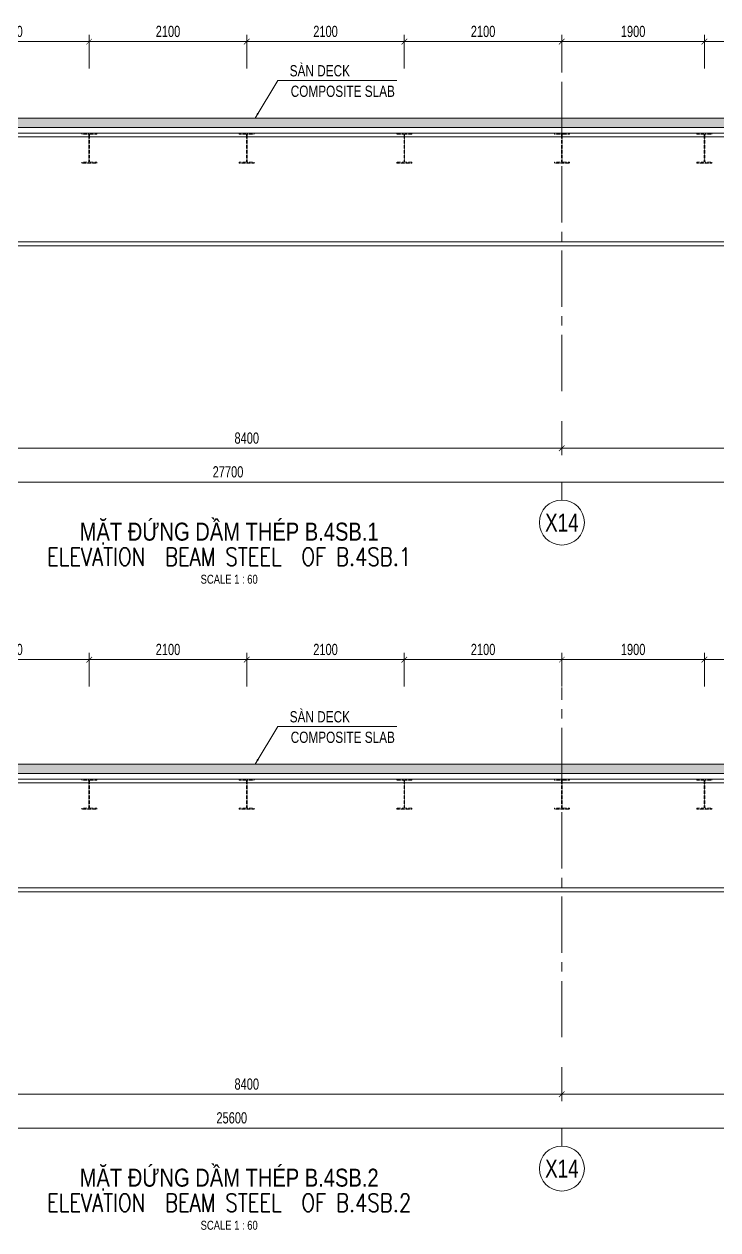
# Model space of a CAD drawing. Header units: millimetres. Extents: x 84463 to 294191, y -61495 to 44118.
# Drawn here: x 200668 to 209916, y -29232 to -13156 of the extents above; entities that cross this region are included whole.
import ezdxf
from ezdxf.enums import TextEntityAlignment as Align

# ---------------------------------------------------------------- set-up
doc = ezdxf.new("R2010")
doc.units = ezdxf.units.MM
doc.linetypes.add('CENTER2', pattern=[1.125, 0.75, -0.125, 0.125, -0.125])
doc.linetypes.add('HIDDEN2', pattern=[4.7625, 3.175, -1.5875])
for name, color, linetype, lineweight in [('NDC_S-BEAM-STEL', 30, 'HIDDEN2', 18), ('NDC_S-DIMS', 1, 'Continuous', 15), ('NDC_S-HTCH-MAT', 8, 'Continuous', 15), ('NDC_S-TEXT-VIE', 7, 'Continuous', 20), ('NDC_S_ANNO', 7, 'Continuous', 20), ('NDC_S_AXIS', 5, 'CENTER2', 13), ('NDC_S_CONTINUOUS', 3, 'Continuous', 20), ('NDC_S_DIM', 1, 'Continuous', 15), ('NDC_S_ENG TITLE', 3, 'Continuous', 20), ('NDC_S_SYMBOL', 1, 'Continuous', 15), ('NDC_S_TEXT SYMBOL', 7, 'Continuous', 20), ('NDC_S_VN TITLE', 6, 'Continuous', 35)]:
    doc.layers.add(name, color=color, linetype=linetype, lineweight=lineweight)
doc.styles.add('NDC_ANNO', font='', dxfattribs={"width": 0.8})
doc.styles.add('NDC_DIM', font='', dxfattribs={"width": 0.75})
doc.styles.add('NDC_EN TXT', font='romans.shx', dxfattribs={"width": 0.8})
doc.styles.add('NDC_VIE TXT', font='arial.ttf', dxfattribs={"width": 0.8})
doc.styles.get('NDC_ANNO').set_extended_font_data('Dotum')
doc.styles.get('NDC_DIM').set_extended_font_data('Dotum')
doc.dimstyles.new('NDC_dim_50', dxfattribs={"dimscale": 50, "dimtxt": 2.5, "dimasz": 1.5, "dimexe": 1.5, "dimexo": 2.5, "dimgap": 1, "dimtad": 1, "dimdec": 0, "dimrnd": 0.001, "dimzin": 0, "dimdsep": 46, "dimtxsty": 'NDC_DIM', "dimblk": 'DIMMARK', "dimcen": 0, "dimdle": 1.2, "dimclrd": 256, "dimclre": 256, "dimclrt": 3, "dimadec": 0, "dimazin": 0, "dimtfac": 1, "dimtdec": 0, "dimtix": 1, "dimtofl": 0, "dimtmove": 2, "dimatfit": 3, "dimfxl": 6, "dimfxlon": 1, "dimtolj": 1, "dimtzin": 0, "dimlwd": -1, "dimlwe": -1, "dimarcsym": 0})
doc.dimstyles.new('NDC_dim_60', dxfattribs={"dimscale": 60, "dimtxt": 2.5, "dimasz": 1.5, "dimexe": 1.5, "dimexo": 2.5, "dimgap": 1, "dimtad": 1, "dimdec": 0, "dimrnd": 0.001, "dimzin": 0, "dimdsep": 46, "dimtxsty": 'NDC_DIM', "dimblk": 'DIMMARK', "dimcen": 0, "dimdle": 1.2, "dimclrd": 256, "dimclre": 256, "dimclrt": 3, "dimadec": 0, "dimazin": 0, "dimtfac": 1, "dimtdec": 0, "dimtix": 1, "dimtofl": 0, "dimtmove": 2, "dimatfit": 3, "dimfxl": 6, "dimfxlon": 1, "dimtolj": 1, "dimtzin": 0, "dimlwd": -1, "dimlwe": -1, "dimarcsym": 0})

# ---------------------------------------------------------------- blocks, each defined once
blk = doc.blocks.new('DIMMARK')
at = {"layer": 'NDC_S_DIM', "color": 1}
blk.add_line((-1.5, 0), (1, 0), dxfattribs=at)
at = {"layer": 'NDC_S_DIM', "color": 2, "const_width": 0.1}
blk.add_lwpolyline([(-0.42, -0.42), (0.42, 0.42)], dxfattribs=at)
blk = doc.blocks.new('*D382')
at = {"layer": 'Defpoints', "color": 0, "transparency": 16777216}
for p in [(199436, -18050), (207836, -18050), (207836, -18811)]:
    blk.add_point(p, dxfattribs=at)
at = {"layer": 'NDC_S-DIMS', "transparency": 16777216}
for p, q in [((199436, -18451), (199436, -18901)), ((207836, -18451), (207836, -18901)), ((199526, -18811), (207746, -18811))]:
    blk.add_line(p, q, dxfattribs=at)
at = {"layer": 'NDC_S-DIMS', "transparency": 16777216, "xscale": 90, "yscale": 90, "zscale": 90, "rotation": 180}
blk.add_blockref('DIMMARK', (199436, -18811), dxfattribs=at)
at = {"layer": 'NDC_S-DIMS', "transparency": 16777216, "xscale": 90, "yscale": 90, "zscale": 90}
blk.add_blockref('DIMMARK', (207836, -18811), dxfattribs=at)
at = {"layer": 'NDC_S-DIMS', "color": 3, "transparency": 16777216, "insert": (203636, -18676), "char_height": 150, "attachment_point": 5, "style": 'NDC_DIM'}
blk.add_mtext('\\A1;8400', dxfattribs=at)
blk = doc.blocks.new('*D383')
at = {"layer": 'Defpoints', "color": 0, "transparency": 16777216}
for p in [(207836, -18050), (216236, -18050), (216236, -18811)]:
    blk.add_point(p, dxfattribs=at)
at = {"layer": 'NDC_S-DIMS', "transparency": 16777216}
for p, q in [((207836, -18451), (207836, -18901)), ((216236, -18451), (216236, -18901)), ((207926, -18811), (216146, -18811))]:
    blk.add_line(p, q, dxfattribs=at)
at = {"layer": 'NDC_S-DIMS', "transparency": 16777216, "xscale": 90, "yscale": 90, "zscale": 90, "rotation": 180}
blk.add_blockref('DIMMARK', (207836, -18811), dxfattribs=at)
at = {"layer": 'NDC_S-DIMS', "transparency": 16777216, "xscale": 90, "yscale": 90, "zscale": 90}
blk.add_blockref('DIMMARK', (216236, -18811), dxfattribs=at)
at = {"layer": 'NDC_S-DIMS', "color": 3, "transparency": 16777216, "insert": (212036, -18676), "char_height": 150, "attachment_point": 5, "style": 'NDC_DIM'}
blk.add_mtext('\\A1;8400', dxfattribs=at)
blk = doc.blocks.new('*D386')
at = {"layer": 'Defpoints', "color": 0, "transparency": 16777216}
for p in [(189536, -18050), (217236, -18050), (217236, -19261)]:
    blk.add_point(p, dxfattribs=at)
at = {"layer": 'NDC_S-DIMS', "transparency": 16777216}
for p, q in [((189536, -18901), (189536, -19351)), ((217236, -18901), (217236, -19351)), ((189626, -19261), (217146, -19261))]:
    blk.add_line(p, q, dxfattribs=at)
at = {"layer": 'NDC_S-DIMS', "transparency": 16777216, "xscale": 90, "yscale": 90, "zscale": 90, "rotation": 180}
blk.add_blockref('DIMMARK', (189536, -19261), dxfattribs=at)
at = {"layer": 'NDC_S-DIMS', "transparency": 16777216, "xscale": 90, "yscale": 90, "zscale": 90}
blk.add_blockref('DIMMARK', (217236, -19261), dxfattribs=at)
at = {"layer": 'NDC_S-DIMS', "color": 3, "transparency": 16777216, "insert": (203386, -19126), "char_height": 150, "attachment_point": 5, "style": 'NDC_DIM'}
blk.add_mtext('\\A1;27700', dxfattribs=at)
blk = doc.blocks.new('Drawing name_symbol')
at = {"layer": 'NDC_S_ENG TITLE', "style": 'NDC_EN TXT', "width": 0.8}
blk.add_attdef('SECTDET1', text='', height=5, dxfattribs=at).set_placement((0, 1.01), align=Align.CENTER)
at = {"layer": 'NDC_S_TEXT SYMBOL', "lineweight": 25, "style": 'NDC_ANNO', "width": 0.8}
blk.add_attdef('SSCALE', text='', height=2.5, dxfattribs=at).set_placement((0, -4), align=Align.CENTER)
at = {"layer": 'NDC_S_VN TITLE', "style": 'NDC_VIE TXT', "width": 0.8}
blk.add_attdef('SECTDET2', text='', height=5, dxfattribs=at).set_placement((0, 7.97), align=Align.CENTER)
blk = doc.blocks.new('*U14')
at = {"layer": 'NDC_S_SYMBOL'}
blk.add_line((0, 5), (0, 9), dxfattribs=at)
blk.add_circle((0, 0), 5, dxfattribs=at)
at = {"layer": 'NDC_S_TEXT SYMBOL', "color": 7, "style": 'NDC_ANNO', "width": 0.8}
blk.add_attdef('GRID', text='', height=4, dxfattribs=at).set_placement((0, 0), align=Align.MIDDLE)
blk = doc.blocks.new('*D372')
at = {"layer": 'Defpoints', "color": 0, "transparency": 16777216}
for p in [(201536, -13389), (199436, -13942), (201536, -13942)]:
    blk.add_point(p, dxfattribs=at)
at = {"layer": 'NDC_S-DIMS', "transparency": 16777216}
for p, q in [((199436, -13749), (199436, -13299)), ((201536, -13749), (201536, -13299)), ((199526, -13389), (201446, -13389))]:
    blk.add_line(p, q, dxfattribs=at)
at = {"layer": 'NDC_S-DIMS', "transparency": 16777216, "xscale": 90, "yscale": 90, "zscale": 90, "rotation": 180}
blk.add_blockref('DIMMARK', (199436, -13389), dxfattribs=at)
at = {"layer": 'NDC_S-DIMS', "transparency": 16777216, "xscale": 90, "yscale": 90, "zscale": 90}
blk.add_blockref('DIMMARK', (201536, -13389), dxfattribs=at)
at = {"layer": 'NDC_S-DIMS', "color": 3, "transparency": 16777216, "insert": (200486, -13254), "char_height": 150, "attachment_point": 5, "style": 'NDC_DIM'}
blk.add_mtext('\\A1;2100', dxfattribs=at)
blk = doc.blocks.new('*D373')
at = {"layer": 'Defpoints', "color": 0, "transparency": 16777216}
for p in [(203636, -13389), (201536, -13942), (203636, -13942)]:
    blk.add_point(p, dxfattribs=at)
at = {"layer": 'NDC_S-DIMS', "transparency": 16777216}
for p, q in [((201536, -13749), (201536, -13299)), ((203636, -13749), (203636, -13299)), ((201626, -13389), (203546, -13389))]:
    blk.add_line(p, q, dxfattribs=at)
at = {"layer": 'NDC_S-DIMS', "transparency": 16777216, "xscale": 90, "yscale": 90, "zscale": 90, "rotation": 180}
blk.add_blockref('DIMMARK', (201536, -13389), dxfattribs=at)
at = {"layer": 'NDC_S-DIMS', "transparency": 16777216, "xscale": 90, "yscale": 90, "zscale": 90}
blk.add_blockref('DIMMARK', (203636, -13389), dxfattribs=at)
at = {"layer": 'NDC_S-DIMS', "color": 3, "transparency": 16777216, "insert": (202586, -13254), "char_height": 150, "attachment_point": 5, "style": 'NDC_DIM'}
blk.add_mtext('\\A1;2100', dxfattribs=at)
blk = doc.blocks.new('*D374')
at = {"layer": 'Defpoints', "color": 0, "transparency": 16777216}
for p in [(205736, -13389), (203636, -13942), (205736, -13942)]:
    blk.add_point(p, dxfattribs=at)
at = {"layer": 'NDC_S-DIMS', "transparency": 16777216}
for p, q in [((203636, -13749), (203636, -13299)), ((205736, -13749), (205736, -13299)), ((203726, -13389), (205646, -13389))]:
    blk.add_line(p, q, dxfattribs=at)
at = {"layer": 'NDC_S-DIMS', "transparency": 16777216, "xscale": 90, "yscale": 90, "zscale": 90, "rotation": 180}
blk.add_blockref('DIMMARK', (203636, -13389), dxfattribs=at)
at = {"layer": 'NDC_S-DIMS', "transparency": 16777216, "xscale": 90, "yscale": 90, "zscale": 90}
blk.add_blockref('DIMMARK', (205736, -13389), dxfattribs=at)
at = {"layer": 'NDC_S-DIMS', "color": 3, "transparency": 16777216, "insert": (204686, -13254), "char_height": 150, "attachment_point": 5, "style": 'NDC_DIM'}
blk.add_mtext('\\A1;2100', dxfattribs=at)
blk = doc.blocks.new('*D375')
at = {"layer": 'Defpoints', "color": 0, "transparency": 16777216}
for p in [(207836, -13389), (205736, -13942), (207836, -13942)]:
    blk.add_point(p, dxfattribs=at)
at = {"layer": 'NDC_S-DIMS', "transparency": 16777216}
for p, q in [((205736, -13749), (205736, -13299)), ((207836, -13749), (207836, -13299)), ((205826, -13389), (207746, -13389))]:
    blk.add_line(p, q, dxfattribs=at)
at = {"layer": 'NDC_S-DIMS', "transparency": 16777216, "xscale": 90, "yscale": 90, "zscale": 90, "rotation": 180}
blk.add_blockref('DIMMARK', (205736, -13389), dxfattribs=at)
at = {"layer": 'NDC_S-DIMS', "transparency": 16777216, "xscale": 90, "yscale": 90, "zscale": 90}
blk.add_blockref('DIMMARK', (207836, -13389), dxfattribs=at)
at = {"layer": 'NDC_S-DIMS', "color": 3, "transparency": 16777216, "insert": (206786, -13254), "char_height": 150, "attachment_point": 5, "style": 'NDC_DIM'}
blk.add_mtext('\\A1;2100', dxfattribs=at)
blk = doc.blocks.new('*D357')
at = {"layer": 'Defpoints', "color": 0, "transparency": 16777216}
for p in [(209736, -13389), (207836, -13942), (209736, -13942)]:
    blk.add_point(p, dxfattribs=at)
at = {"layer": 'NDC_S-DIMS', "transparency": 16777216}
for p, q in [((207836, -13749), (207836, -13299)), ((209736, -13749), (209736, -13299)), ((207926, -13389), (209646, -13389))]:
    blk.add_line(p, q, dxfattribs=at)
at = {"layer": 'NDC_S-DIMS', "transparency": 16777216, "xscale": 90, "yscale": 90, "zscale": 90, "rotation": 180}
blk.add_blockref('DIMMARK', (207836, -13389), dxfattribs=at)
at = {"layer": 'NDC_S-DIMS', "transparency": 16777216, "xscale": 90, "yscale": 90, "zscale": 90}
blk.add_blockref('DIMMARK', (209736, -13389), dxfattribs=at)
at = {"layer": 'NDC_S-DIMS', "color": 3, "transparency": 16777216, "insert": (208786, -13254), "char_height": 150, "attachment_point": 5, "style": 'NDC_DIM'}
blk.add_mtext('\\A1;1900', dxfattribs=at)
blk = doc.blocks.new('*D358')
at = {"layer": 'Defpoints', "color": 0, "transparency": 16777216}
for p in [(211636, -13389), (209736, -13942), (211636, -13942)]:
    blk.add_point(p, dxfattribs=at)
at = {"layer": 'NDC_S-DIMS', "transparency": 16777216}
for p, q in [((209736, -13749), (209736, -13299)), ((211636, -13749), (211636, -13299)), ((209826, -13389), (211546, -13389))]:
    blk.add_line(p, q, dxfattribs=at)
at = {"layer": 'NDC_S-DIMS', "transparency": 16777216, "xscale": 90, "yscale": 90, "zscale": 90, "rotation": 180}
blk.add_blockref('DIMMARK', (209736, -13389), dxfattribs=at)
at = {"layer": 'NDC_S-DIMS', "transparency": 16777216, "xscale": 90, "yscale": 90, "zscale": 90}
blk.add_blockref('DIMMARK', (211636, -13389), dxfattribs=at)
at = {"layer": 'NDC_S-DIMS', "color": 3, "transparency": 16777216, "insert": (210686, -13254), "char_height": 150, "attachment_point": 5, "style": 'NDC_DIM'}
blk.add_mtext('\\A1;1900', dxfattribs=at)
blk = doc.blocks.new('*D396')
at = {"layer": 'Defpoints', "color": 0, "transparency": 16777216}
for p in [(199436, -26664), (207836, -26664), (207836, -27424)]:
    blk.add_point(p, dxfattribs=at)
at = {"layer": 'NDC_S-DIMS', "transparency": 16777216}
for p, q in [((199436, -27064), (199436, -27514)), ((207836, -27064), (207836, -27514)), ((199526, -27424), (207746, -27424))]:
    blk.add_line(p, q, dxfattribs=at)
at = {"layer": 'NDC_S-DIMS', "transparency": 16777216, "xscale": 90, "yscale": 90, "zscale": 90, "rotation": 180}
blk.add_blockref('DIMMARK', (199436, -27424), dxfattribs=at)
at = {"layer": 'NDC_S-DIMS', "transparency": 16777216, "xscale": 90, "yscale": 90, "zscale": 90}
blk.add_blockref('DIMMARK', (207836, -27424), dxfattribs=at)
at = {"layer": 'NDC_S-DIMS', "color": 3, "transparency": 16777216, "insert": (203636, -27289), "char_height": 150, "attachment_point": 5, "style": 'NDC_DIM'}
blk.add_mtext('\\A1;8400', dxfattribs=at)
blk = doc.blocks.new('*D397')
at = {"layer": 'Defpoints', "color": 0, "transparency": 16777216}
for p in [(215236, -26364), (207836, -26664), (215236, -27424)]:
    blk.add_point(p, dxfattribs=at)
at = {"layer": 'NDC_S-DIMS', "transparency": 16777216}
for p, q in [((207836, -27064), (207836, -27514)), ((215236, -27064), (215236, -27514)), ((207926, -27424), (215146, -27424))]:
    blk.add_line(p, q, dxfattribs=at)
at = {"layer": 'NDC_S-DIMS', "transparency": 16777216, "xscale": 90, "yscale": 90, "zscale": 90, "rotation": 180}
blk.add_blockref('DIMMARK', (207836, -27424), dxfattribs=at)
at = {"layer": 'NDC_S-DIMS', "transparency": 16777216, "xscale": 90, "yscale": 90, "zscale": 90}
blk.add_blockref('DIMMARK', (215236, -27424), dxfattribs=at)
at = {"layer": 'NDC_S-DIMS', "color": 3, "transparency": 16777216, "insert": (211536, -27289), "char_height": 150, "attachment_point": 5, "style": 'NDC_DIM'}
blk.add_mtext('\\A1;7400', dxfattribs=at)
blk = doc.blocks.new('*D399')
at = {"layer": 'Defpoints', "color": 0, "transparency": 16777216}
for p in [(190636, -26664), (216236, -26664), (216236, -27874)]:
    blk.add_point(p, dxfattribs=at)
at = {"layer": 'NDC_S-DIMS', "transparency": 16777216}
for p, q in [((190636, -27514), (190636, -27964)), ((216236, -27514), (216236, -27964)), ((190726, -27874), (216146, -27874))]:
    blk.add_line(p, q, dxfattribs=at)
at = {"layer": 'NDC_S-DIMS', "transparency": 16777216, "xscale": 90, "yscale": 90, "zscale": 90, "rotation": 180}
blk.add_blockref('DIMMARK', (190636, -27874), dxfattribs=at)
at = {"layer": 'NDC_S-DIMS', "transparency": 16777216, "xscale": 90, "yscale": 90, "zscale": 90}
blk.add_blockref('DIMMARK', (216236, -27874), dxfattribs=at)
at = {"layer": 'NDC_S-DIMS', "color": 3, "transparency": 16777216, "insert": (203436, -27739), "char_height": 150, "attachment_point": 5, "style": 'NDC_DIM'}
blk.add_mtext('\\A1;25600', dxfattribs=at)
blk = doc.blocks.new('*D408')
at = {"layer": 'Defpoints', "color": 0, "transparency": 16777216}
for p in [(201536, -21629), (199436, -22181), (201536, -22181)]:
    blk.add_point(p, dxfattribs=at)
at = {"layer": 'NDC_S-DIMS', "transparency": 16777216}
for p, q in [((199436, -21989), (199436, -21539)), ((201536, -21989), (201536, -21539)), ((199526, -21629), (201446, -21629))]:
    blk.add_line(p, q, dxfattribs=at)
at = {"layer": 'NDC_S-DIMS', "transparency": 16777216, "xscale": 90, "yscale": 90, "zscale": 90, "rotation": 180}
blk.add_blockref('DIMMARK', (199436, -21629), dxfattribs=at)
at = {"layer": 'NDC_S-DIMS', "transparency": 16777216, "xscale": 90, "yscale": 90, "zscale": 90}
blk.add_blockref('DIMMARK', (201536, -21629), dxfattribs=at)
at = {"layer": 'NDC_S-DIMS', "color": 3, "transparency": 16777216, "insert": (200486, -21494), "char_height": 150, "attachment_point": 5, "style": 'NDC_DIM'}
blk.add_mtext('\\A1;2100', dxfattribs=at)
blk = doc.blocks.new('*D409')
at = {"layer": 'Defpoints', "color": 0, "transparency": 16777216}
for p in [(203636, -21629), (201536, -22181), (203636, -22181)]:
    blk.add_point(p, dxfattribs=at)
at = {"layer": 'NDC_S-DIMS', "transparency": 16777216}
for p, q in [((201536, -21989), (201536, -21539)), ((203636, -21989), (203636, -21539)), ((201626, -21629), (203546, -21629))]:
    blk.add_line(p, q, dxfattribs=at)
at = {"layer": 'NDC_S-DIMS', "transparency": 16777216, "xscale": 90, "yscale": 90, "zscale": 90, "rotation": 180}
blk.add_blockref('DIMMARK', (201536, -21629), dxfattribs=at)
at = {"layer": 'NDC_S-DIMS', "transparency": 16777216, "xscale": 90, "yscale": 90, "zscale": 90}
blk.add_blockref('DIMMARK', (203636, -21629), dxfattribs=at)
at = {"layer": 'NDC_S-DIMS', "color": 3, "transparency": 16777216, "insert": (202586, -21494), "char_height": 150, "attachment_point": 5, "style": 'NDC_DIM'}
blk.add_mtext('\\A1;2100', dxfattribs=at)
blk = doc.blocks.new('*D410')
at = {"layer": 'Defpoints', "color": 0, "transparency": 16777216}
for p in [(205736, -21629), (203636, -22181), (205736, -22181)]:
    blk.add_point(p, dxfattribs=at)
at = {"layer": 'NDC_S-DIMS', "transparency": 16777216}
for p, q in [((203636, -21989), (203636, -21539)), ((205736, -21989), (205736, -21539)), ((203726, -21629), (205646, -21629))]:
    blk.add_line(p, q, dxfattribs=at)
at = {"layer": 'NDC_S-DIMS', "transparency": 16777216, "xscale": 90, "yscale": 90, "zscale": 90, "rotation": 180}
blk.add_blockref('DIMMARK', (203636, -21629), dxfattribs=at)
at = {"layer": 'NDC_S-DIMS', "transparency": 16777216, "xscale": 90, "yscale": 90, "zscale": 90}
blk.add_blockref('DIMMARK', (205736, -21629), dxfattribs=at)
at = {"layer": 'NDC_S-DIMS', "color": 3, "transparency": 16777216, "insert": (204686, -21494), "char_height": 150, "attachment_point": 5, "style": 'NDC_DIM'}
blk.add_mtext('\\A1;2100', dxfattribs=at)
blk = doc.blocks.new('*D411')
at = {"layer": 'Defpoints', "color": 0, "transparency": 16777216}
for p in [(207836, -21629), (205736, -22181), (207836, -22181)]:
    blk.add_point(p, dxfattribs=at)
at = {"layer": 'NDC_S-DIMS', "transparency": 16777216}
for p, q in [((205736, -21989), (205736, -21539)), ((207836, -21989), (207836, -21539)), ((205826, -21629), (207746, -21629))]:
    blk.add_line(p, q, dxfattribs=at)
at = {"layer": 'NDC_S-DIMS', "transparency": 16777216, "xscale": 90, "yscale": 90, "zscale": 90, "rotation": 180}
blk.add_blockref('DIMMARK', (205736, -21629), dxfattribs=at)
at = {"layer": 'NDC_S-DIMS', "transparency": 16777216, "xscale": 90, "yscale": 90, "zscale": 90}
blk.add_blockref('DIMMARK', (207836, -21629), dxfattribs=at)
at = {"layer": 'NDC_S-DIMS', "color": 3, "transparency": 16777216, "insert": (206786, -21494), "char_height": 150, "attachment_point": 5, "style": 'NDC_DIM'}
blk.add_mtext('\\A1;2100', dxfattribs=at)
blk = doc.blocks.new('*D412')
at = {"layer": 'Defpoints', "color": 0, "transparency": 16777216}
for p in [(209736, -21629), (207836, -22181), (209736, -22181)]:
    blk.add_point(p, dxfattribs=at)
at = {"layer": 'NDC_S-DIMS', "transparency": 16777216}
for p, q in [((207836, -21989), (207836, -21539)), ((209736, -21989), (209736, -21539)), ((207926, -21629), (209646, -21629))]:
    blk.add_line(p, q, dxfattribs=at)
at = {"layer": 'NDC_S-DIMS', "transparency": 16777216, "xscale": 90, "yscale": 90, "zscale": 90, "rotation": 180}
blk.add_blockref('DIMMARK', (207836, -21629), dxfattribs=at)
at = {"layer": 'NDC_S-DIMS', "transparency": 16777216, "xscale": 90, "yscale": 90, "zscale": 90}
blk.add_blockref('DIMMARK', (209736, -21629), dxfattribs=at)
at = {"layer": 'NDC_S-DIMS', "color": 3, "transparency": 16777216, "insert": (208786, -21494), "char_height": 150, "attachment_point": 5, "style": 'NDC_DIM'}
blk.add_mtext('\\A1;1900', dxfattribs=at)
blk = doc.blocks.new('*D413')
at = {"layer": 'Defpoints', "color": 0, "transparency": 16777216}
for p in [(211636, -21629), (209736, -22181), (211636, -22181)]:
    blk.add_point(p, dxfattribs=at)
at = {"layer": 'NDC_S-DIMS', "transparency": 16777216}
for p, q in [((209736, -21989), (209736, -21539)), ((211636, -21989), (211636, -21539)), ((209826, -21629), (211546, -21629))]:
    blk.add_line(p, q, dxfattribs=at)
at = {"layer": 'NDC_S-DIMS', "transparency": 16777216, "xscale": 90, "yscale": 90, "zscale": 90, "rotation": 180}
blk.add_blockref('DIMMARK', (209736, -21629), dxfattribs=at)
at = {"layer": 'NDC_S-DIMS', "transparency": 16777216, "xscale": 90, "yscale": 90, "zscale": 90}
blk.add_blockref('DIMMARK', (211636, -21629), dxfattribs=at)
at = {"layer": 'NDC_S-DIMS', "color": 3, "transparency": 16777216, "insert": (210686, -21494), "char_height": 150, "attachment_point": 5, "style": 'NDC_DIM'}
blk.add_mtext('\\A1;1900', dxfattribs=at)
blk = doc.blocks.new('*U6059')
for p, q in [((88, 387), (0, 387)), ((96, 379), (96, 21)), ((104, 379), (104, 21)), ((112, 387), (200, 387)), ((88, 13), (0, 13)), ((112, 13), (200, 13))]:
    blk.add_line(p, q)
for points in [[(200, 387), (200, 400), (0, 400), (0, 387)], [(0, 13), (0, 0), (200, 0), (200, 13)]]:
    blk.add_lwpolyline(points)
for centre, start, end in [((88, 379), 360, 450), ((112, 379), 90, 180), ((88, 21), 270, 360), ((112, 21), 180, 270)]:
    blk.add_arc(centre, 8, start, end)
blk = doc.blocks.new('*U6057')
for p, q in [((88, 387), (0, 387)), ((96, 379), (96, 21)), ((104, 379), (104, 21)), ((112, 387), (200, 387)), ((88, 13), (0, 13)), ((112, 13), (200, 13))]:
    blk.add_line(p, q)
for points in [[(200, 387), (200, 400), (0, 400), (0, 387)], [(0, 13), (0, 0), (200, 0), (200, 13)]]:
    blk.add_lwpolyline(points)
for centre, start, end in [((88, 379), 360, 450), ((112, 379), 90, 180), ((88, 21), 270, 360), ((112, 21), 180, 270)]:
    blk.add_arc(centre, 8, start, end)
blk = doc.blocks.new('*U6055')
for p, q in [((88, 387), (0, 387)), ((96, 379), (96, 21)), ((104, 379), (104, 21)), ((112, 387), (200, 387)), ((88, 13), (0, 13)), ((112, 13), (200, 13))]:
    blk.add_line(p, q)
for points in [[(200, 387), (200, 400), (0, 400), (0, 387)], [(0, 13), (0, 0), (200, 0), (200, 13)]]:
    blk.add_lwpolyline(points)
for centre, start, end in [((88, 379), 360, 450), ((112, 379), 90, 180), ((88, 21), 270, 360), ((112, 21), 180, 270)]:
    blk.add_arc(centre, 8, start, end)
blk = doc.blocks.new('*U6053')
for p, q in [((88, 387), (0, 387)), ((96, 379), (96, 21)), ((104, 379), (104, 21)), ((112, 387), (200, 387)), ((88, 13), (0, 13)), ((112, 13), (200, 13))]:
    blk.add_line(p, q)
for points in [[(200, 387), (200, 400), (0, 400), (0, 387)], [(0, 13), (0, 0), (200, 0), (200, 13)]]:
    blk.add_lwpolyline(points)
for centre, start, end in [((88, 379), 360, 450), ((112, 379), 90, 180), ((88, 21), 270, 360), ((112, 21), 180, 270)]:
    blk.add_arc(centre, 8, start, end)
blk = doc.blocks.new('*U6051')
for p, q in [((88, 387), (0, 387)), ((96, 379), (96, 21)), ((104, 379), (104, 21)), ((112, 387), (200, 387)), ((88, 13), (0, 13)), ((112, 13), (200, 13))]:
    blk.add_line(p, q)
for points in [[(200, 387), (200, 400), (0, 400), (0, 387)], [(0, 13), (0, 0), (200, 0), (200, 13)]]:
    blk.add_lwpolyline(points)
for centre, start, end in [((88, 379), 360, 450), ((112, 379), 90, 180), ((88, 21), 270, 360), ((112, 21), 180, 270)]:
    blk.add_arc(centre, 8, start, end)
blk = doc.blocks.new('*U6033')
for p, q in [((88, 387), (0, 387)), ((96, 379), (96, 21)), ((104, 379), (104, 21)), ((112, 387), (200, 387)), ((88, 13), (0, 13)), ((112, 13), (200, 13))]:
    blk.add_line(p, q)
for points in [[(200, 387), (200, 400), (0, 400), (0, 387)], [(0, 13), (0, 0), (200, 0), (200, 13)]]:
    blk.add_lwpolyline(points)
for centre, start, end in [((88, 379), 360, 450), ((112, 379), 90, 180), ((88, 21), 270, 360), ((112, 21), 180, 270)]:
    blk.add_arc(centre, 8, start, end)
blk = doc.blocks.new('*U6031')
for p, q in [((88, 387), (0, 387)), ((96, 379), (96, 21)), ((104, 379), (104, 21)), ((112, 387), (200, 387)), ((88, 13), (0, 13)), ((112, 13), (200, 13))]:
    blk.add_line(p, q)
for points in [[(200, 387), (200, 400), (0, 400), (0, 387)], [(0, 13), (0, 0), (200, 0), (200, 13)]]:
    blk.add_lwpolyline(points)
for centre, start, end in [((88, 379), 360, 450), ((112, 379), 90, 180), ((88, 21), 270, 360), ((112, 21), 180, 270)]:
    blk.add_arc(centre, 8, start, end)
blk = doc.blocks.new('*U6029')
for p, q in [((88, 387), (0, 387)), ((96, 379), (96, 21)), ((104, 379), (104, 21)), ((112, 387), (200, 387)), ((88, 13), (0, 13)), ((112, 13), (200, 13))]:
    blk.add_line(p, q)
for points in [[(200, 387), (200, 400), (0, 400), (0, 387)], [(0, 13), (0, 0), (200, 0), (200, 13)]]:
    blk.add_lwpolyline(points)
for centre, start, end in [((88, 379), 360, 450), ((112, 379), 90, 180), ((88, 21), 270, 360), ((112, 21), 180, 270)]:
    blk.add_arc(centre, 8, start, end)
blk = doc.blocks.new('*U6027')
for p, q in [((88, 387), (0, 387)), ((96, 379), (96, 21)), ((104, 379), (104, 21)), ((112, 387), (200, 387)), ((88, 13), (0, 13)), ((112, 13), (200, 13))]:
    blk.add_line(p, q)
for points in [[(200, 387), (200, 400), (0, 400), (0, 387)], [(0, 13), (0, 0), (200, 0), (200, 13)]]:
    blk.add_lwpolyline(points)
for centre, start, end in [((88, 379), 360, 450), ((112, 379), 90, 180), ((88, 21), 270, 360), ((112, 21), 180, 270)]:
    blk.add_arc(centre, 8, start, end)
blk = doc.blocks.new('*U6025')
for p, q in [((88, 387), (0, 387)), ((96, 379), (96, 21)), ((104, 379), (104, 21)), ((112, 387), (200, 387)), ((88, 13), (0, 13)), ((112, 13), (200, 13))]:
    blk.add_line(p, q)
for points in [[(200, 387), (200, 400), (0, 400), (0, 387)], [(0, 13), (0, 0), (200, 0), (200, 13)]]:
    blk.add_lwpolyline(points)
for centre, start, end in [((88, 379), 360, 450), ((112, 379), 90, 180), ((88, 21), 270, 360), ((112, 21), 180, 270)]:
    blk.add_arc(centre, 8, start, end)

msp = doc.modelspace()

# ---------------------------------------------------------------- hatches: boundary and pattern name
at = {"layer": 'NDC_S-HTCH-MAT'}
h = msp.add_hatch(dxfattribs=at)
h.set_pattern_fill('BT-01', color=256, scale=30, pattern_type=2)
h.set_pattern_definition([(50, (50460, 16800), (215.17805, -18.82564), [22.5, -247.5]), (355, (50460, 16800), (-41.6254, 225.65764), [18, -198]), (100.4514, (50477.93, 16798.43), (173.55281, 206.83186), [19.12206, -210.34263]), (46.1842, (50460, 16860), (320.1723, -49.6557), [33.75, -371.25]), (96.6356, (50486.68, 16855.86), (280.3988, 292.23536), [28.6831, -315.5139]), (351.1842, (50460, 16860), (280.3986, 292.2356), [27, -297]), (21, (50490, 16845), (179.07212, -120.78567), [22.5, -247.5]), (326, (50490, 16845), (72.9946, 217.545), [18, -198]), (71.4514, (50504.92, 16834.93), (252.0668, 96.75915), [19.12206, -210.34263]), (37.5, (50460, 16800), (3.647957, 99.868156), [0, -195.6, 0, -201, 0, -198.75]), (7.5, (50460, 16800), (78.92086, 118.323514), [0, -114.6, 0, -191.1, 0, -75.75]), (327.5, (50393.1, 16800), (160.14673, -6.76646), [0, -75, 0, -234, 0, -310.5]), (317.5, (50363.1, 16800), (174.95585, 30.0315), [0, -97.5, 0, -155.4, 0, -220.5]), (45, (50460, 16800), (-90.15611, 90.15611), []), (45, (50460, 16836.75), (-90.15611, 90.15611), [])])
h.paths.add_polyline_path([(216836.2, -14409.9), (189936.2, -14409.9), (189936.2, -14534.9), (216836.2, -14534.9)])
h = msp.add_hatch(dxfattribs=at)
h.set_pattern_fill('BT-01', color=256, scale=30, pattern_type=2)
h.set_pattern_definition([(50, (50460, 8186.66), (215.17805, -18.82564), [22.5, -247.5]), (355, (50460, 8186.66), (-41.6254, 225.65764), [18, -198]), (100.4514, (50477.93, 8185.1), (173.55281, 206.83186), [19.12206, -210.34263]), (46.1842, (50460, 8246.66), (320.1723, -49.6557), [33.75, -371.25]), (96.6356, (50486.68, 8242.53), (280.3988, 292.23536), [28.6831, -315.5139]), (351.1842, (50460, 8246.66), (280.3986, 292.2356), [27, -297]), (21, (50490, 8231.66), (179.07212, -120.78567), [22.5, -247.5]), (326, (50490, 8231.66), (72.9946, 217.545), [18, -198]), (71.4514, (50504.92, 8221.6), (252.0668, 96.75915), [19.12206, -210.34263]), (37.5, (50460, 8186.665), (3.647957, 99.868156), [0, -195.6, 0, -201, 0, -198.75]), (7.5, (50460, 8186.66), (78.92086, 118.323514), [0, -114.6, 0, -191.1, 0, -75.75]), (327.5, (50393.1, 8186.665), (160.14673, -6.76646), [0, -75, 0, -234, 0, -310.5]), (317.5, (50363.1, 8186.66), (174.95585, 30.0315), [0, -97.5, 0, -155.4, 0, -220.5]), (45, (50460, 8186.66), (-90.15611, 90.15611), []), (45, (50460, 8223.41), (-90.15611, 90.15611), [])])
h.paths.add_polyline_path([(215236.2, -23148.2), (215236.2, -23023.2), (191436.2, -23023.2), (191436.2, -23148.2)])

# ---------------------------------------------------------------- linework, layer by layer
for p, q in [((189936.2, -14534.9), (216836.2, -14534.9)), ((191436.2, -23148.2), (215236.2, -23148.2))]:
    msp.add_line(p, q, dxfattribs=at)
at = {"layer": 'NDC_S_AXIS', "ltscale": 1000}
for p, q in [((207836.2, -18050.2), (207836.2, -13389.3)), ((187949, -14409.9), (219250.4, -14409.9)), ((207836.2, -26663.6), (207836.2, -22002.6)), ((187949, -23023.2), (218920.9, -23023.2))]:
    msp.add_line(p, q, dxfattribs=at)
at = {"layer": 'NDC_S_CONTINUOUS'}
for p, q in [((189936.2, -14409.9), (216836.2, -14409.9)), ((189936.2, -14609.9), (216836.2, -14609.9)), ((189936.2, -14659.9), (216836.2, -14659.9)), ((192756.2, -16059.9), (216836.2, -16059.9)), ((189936.2, -16109.9), (216836.2, -16109.9)), ((191436.2, -23023.2), (215236.2, -23023.2)), ((191436.2, -23223.2), (215236.2, -23223.2)), ((191436.2, -23273.2), (215236.2, -23273.2)), ((191436.2, -24673.2), (215236.2, -24673.2)), ((191436.2, -24723.2), (215236.2, -24723.2))]:
    msp.add_line(p, q, dxfattribs=at)

# ---------------------------------------------------------------- block references
at = {"layer": 'NDC_S-BEAM-STEL'}
for name, p in [('*U6059', (201436.2, -15009.9)), ('*U6057', (203536.2, -15009.9)), ('*U6055', (205636.2, -15009.9)), ('*U6053', (207736.2, -15009.9)), ('*U6051', (209636.2, -15009.9)), ('*U6033', (201436.2, -23623.2)), ('*U6031', (203536.2, -23623.2)), ('*U6029', (205636.2, -23623.2)), ('*U6027', (207736.2, -23623.2)), ('*U6025', (209636.2, -23623.2))]:
    msp.add_blockref(name, p, dxfattribs=at)
at = {"layer": 'NDC_S_ANNO', "xscale": 48, "yscale": 48, "zscale": 48}
for p, values in [((203401.6, -20424.9), {'SECTDET1': 'ELEVATION  BEAM STEEL  OF B.4SB.1', 'SECTDET2': 'MẶT ĐỨNG DẦM THÉP B.4SB.1', 'SSCALE': 'SCALE 1 : 60'}), ((203401.6, -29038.2), {'SECTDET1': 'ELEVATION  BEAM STEEL  OF B.4SB.2', 'SECTDET2': 'MẶT ĐỨNG DẦM THÉP B.4SB.2', 'SSCALE': 'SCALE 1 : 60'})]:
    msp.add_blockref('Drawing name_symbol', p, dxfattribs=at).add_auto_attribs(values)
at = {"layer": 'NDC_S_AXIS', "xscale": 60, "yscale": 60, "zscale": 60}
for p in [(207836.2, -19800.9), (207836.2, -28414.3)]:
    msp.add_blockref('*U14', p, dxfattribs=at).add_auto_attribs({'GRID': 'X14'})

# ---------------------------------------------------------------- texts
at = {"layer": 'NDC_S-TEXT-VIE', "style": 'NDC_VIE TXT', "width": 0.75}
for s, p in [('SÀN DECK', (204208.4, -13852.5)), ('COMPOSITE SLAB', (204222.2, -14125.9)), ('SÀN DECK', (204208.4, -22465.8)), ('COMPOSITE SLAB', (204222.2, -22739.2))]:
    msp.add_text(s, height=150, dxfattribs=at).set_placement(p)

# ---------------------------------------------------------------- dimensions: what is measured, and where the dimension line sits
at = {"layer": 'NDC_S-DIMS'}
for base, p1, p2, picture, middle in [((201536.2, -13389.3), (199436.2, -13941.5), (201536.2, -13941.5), '*D372', (200486.2, -13254.2)), ((203636.2, -13389.3), (201536.2, -13941.5), (203636.2, -13941.5), '*D373', (202586.2, -13254.2)), ((205736.2, -13389.3), (203636.2, -13941.5), (205736.2, -13941.5), '*D374', (204686.2, -13254.2)), ((207836.2, -13389.3), (205736.2, -13941.5), (207836.2, -13941.5), '*D375', (206786.2, -13254.2)), ((209736.2, -13389.3), (207836.2, -13941.5), (209736.2, -13941.5), '*D357', (208786.2, -13254.2)), ((211636.2, -13389.3), (209736.2, -13941.5), (211636.2, -13941.5), '*D358', (210686.2, -13254.2)), ((217236.2, -19260.9), (189536.2, -18050.2), (217236.2, -18050.2), '*D386', (203386.2, -19125.8)), ((207836.2, -18810.9), (199436.2, -18050.2), (207836.2, -18050.2), '*D382', (203636.2, -18675.8)), ((216236.2, -18810.9), (207836.2, -18050.2), (216236.2, -18050.2), '*D383', (212036.2, -18675.8)), ((201536.2, -21629.2), (199436.2, -22181.4), (201536.2, -22181.4), '*D408', (200486.2, -21494.1)), ((203636.2, -21629.2), (201536.2, -22181.4), (203636.2, -22181.4), '*D409', (202586.2, -21494.1)), ((205736.2, -21629.2), (203636.2, -22181.4), (205736.2, -22181.4), '*D410', (204686.2, -21494.1)), ((207836.2, -21629.2), (205736.2, -22181.4), (207836.2, -22181.4), '*D411', (206786.2, -21494.1)), ((209736.2, -21629.2), (207836.2, -22181.4), (209736.2, -22181.4), '*D412', (208786.2, -21494.1)), ((211636.2, -21629.2), (209736.2, -22181.4), (211636.2, -22181.4), '*D413', (210686.2, -21494.1)), ((215236.2, -27424.3), (207836.2, -26663.6), (215236.2, -26363.6), '*D397', (211536.2, -27289.2)), ((216236.2, -27874.3), (190636.2, -26663.6), (216236.2, -26663.6), '*D399', (203436.2, -27739.2)), ((207836.2, -27424.3), (199436.2, -26663.6), (207836.2, -26663.6), '*D396', (203636.2, -27289.2))]:
    dim = msp.add_linear_dim(base=base, p1=p1, p2=p2, dimstyle='NDC_dim_60', dxfattribs=at)
    dim.commit()
    dim.dimension.update_dxf_attribs({"geometry": picture, "text_midpoint": middle})

# ---------------------------------------------------------------- leaders
for points in [[(203746.3, -14409.9), (204050.9, -13909.2), (205636.4, -13909.2)], [(203746.3, -23023.2), (204050.9, -22522.5), (205636.4, -22522.5)]]:
    msp.add_leader(points, dimstyle='NDC_dim_50', override={"dimgap": 1, "dimtad": 0}, dxfattribs=at)

doc.saveas('drawing.dxf')
